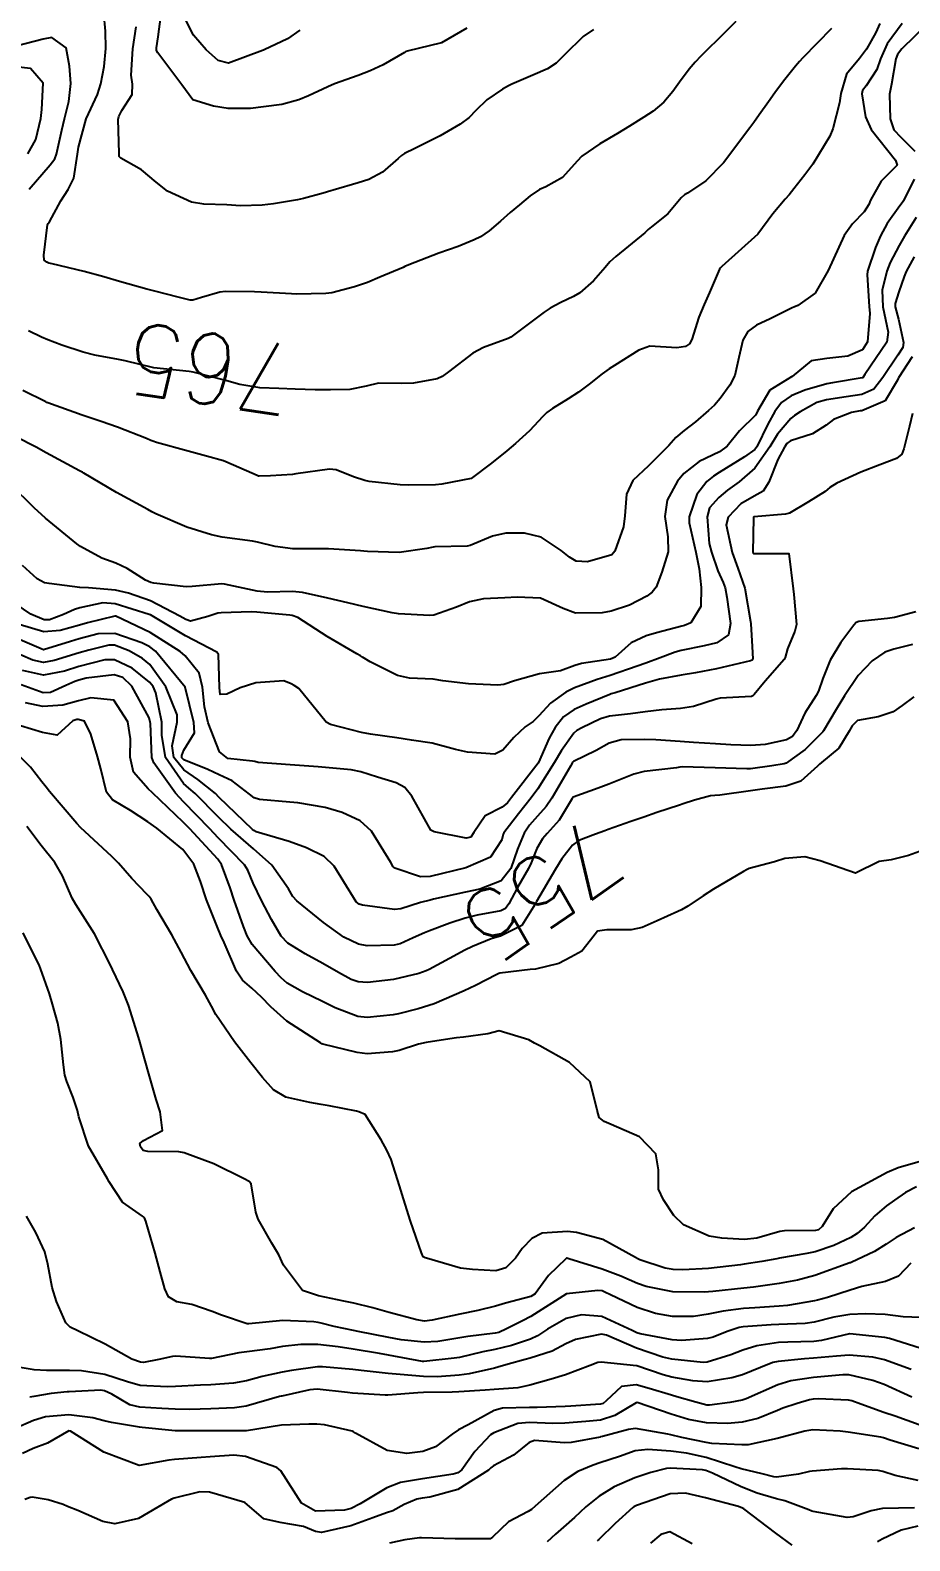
# Model space of a CAD drawing. Header units: metres. Extents: x 318500 to 325275, y 7408834 to 7428799.
# Drawn here: x 323766.3 to 323816, y 7421304.6 to 7421389.9 of the extents above; entities that cross this region are included whole.
import ezdxf
from ezdxf.enums import TextEntityAlignment as Align

# ---------------------------------------------------------------- set-up
doc = ezdxf.new("R2010")
doc.units = ezdxf.units.M
doc.header["$MEASUREMENT"] = 0
for name, color, linetype in [('Cotas', 45, 'Continuous'), ('Curvas de Nivel 1m', 11, 'Continuous'), ('Curvas de Nivel 5m', 15, 'Continuous'), ('Vias Primárias', 230, 'Continuous')]:
    doc.layers.add(name, color=color, linetype=linetype)
doc.styles.add('Style-STANDARD', font='STANDARD.shx')

msp = doc.modelspace()

# ---------------------------------------------------------------- linework, layer by layer
at = {"layer": 'Curvas de Nivel 1m', "flags": 128}
for points, elevation in [([(323815.552, 7421390.279), (323814.706, 7421389.12), (323814.34, 7421388.282), (323814.13, 7421387.685), (323813.517, 7421386.76), (323813.312, 7421386.494), (323813.27, 7421386.294), (323813.491, 7421384.996), (323813.814, 7421384.287), (323815.186, 7421382.55), (323815.265, 7421382.272), (323814.362, 7421381.365), (323813.773, 7421380.287), (323813.669, 7421380.045), (323813.42, 7421379.641), (323812.757, 7421378.952), (323812.29, 7421378.307), (323811.38, 7421376.32), (323810.637, 7421375.051), (323809.67, 7421374.337), (323809.432, 7421374.256), (323809.348, 7421374.217), (323808.102, 7421373.595), (323807.333, 7421373.231), (323806.835, 7421372.87), (323806.566, 7421372.381), (323806.343, 7421371.417), (323806.113, 7421370.388), (323805.831, 7421369.853), (323805.28, 7421369.091), (323804.96, 7421368.718), (323804.623, 7421368.406), (323803.894, 7421367.781), (323803.253, 7421367.286), (323802.779, 7421366.895), (323802.376, 7421366.433), (323801.228, 7421365.285), (323800.356, 7421364.463), (323799.984, 7421363.693), (323799.895, 7421362.469), (323799.813, 7421361.838), (323799.338, 7421360.477), (323799.158, 7421360.269), (323797.78, 7421359.868), (323797.154, 7421359.911), (323796.776, 7421360.126), (323796.296, 7421360.513), (323795.171, 7421361.257), (323794.231, 7421361.487), (323793.174, 7421361.478), (323792.43, 7421361.309), (323791.163, 7421360.786), (323790.993, 7421360.752), (323789.161, 7421360.709), (323789.071, 7421360.702), (323788.714, 7421360.617), (323787.158, 7421360.399), (323785.363, 7421360.453), (323785.158, 7421360.471), (323784.979, 7421360.484), (323783.159, 7421360.599), (323783.066, 7421360.598), (323781.159, 7421360.601), (323780.163, 7421360.73), (323779.164, 7421360.981), (323778.876, 7421361.033), (323777.167, 7421361.261), (323776.561, 7421361.387), (323775.175, 7421361.826), (323773.419, 7421362.585), (323773.188, 7421362.699), (323772.958, 7421362.823), (323771.204, 7421363.787), (323769.354, 7421364.878), (323769.266, 7421364.924), (323769.221, 7421364.946), (323769.1, 7421365.003), (323767.231, 7421366.031), (323766.665, 7421366.339), (323765.513, 7421366.926)], 763), ([(323814.288, 7421390.283), (323814.067, 7421389.773), (323813.545, 7421388.819), (323813.145, 7421388.296), (323812.421, 7421387.412), (323812.09, 7421386.311), (323812.024, 7421385.79), (323811.644, 7421384.318), (323811.476, 7421383.901), (323810.503, 7421382.334), (323810.057, 7421381.735), (323809.439, 7421380.933), (323809.176, 7421380.602), (323808.952, 7421380.347), (323808.261, 7421379.514), (323807.4, 7421378.37), (323805.382, 7421376.552), (323805.305, 7421376.477), (323805.247, 7421376.401), (323804.68, 7421375.087), (323804.379, 7421374.41), (323804.068, 7421373.683), (323803.672, 7421372.416), (323803.551, 7421372.184), (323803.316, 7421372.022), (323802.836, 7421371.948), (323801.316, 7421372.041), (323800.686, 7421371.831), (323799.305, 7421370.949), (323799.018, 7421370.768), (323798.62, 7421370.487), (323797.883, 7421369.903), (323797.284, 7421369.457), (323796.706, 7421369.081), (323795.808, 7421368.522), (323795.495, 7421368.299), (323795.263, 7421368.073), (323794.52, 7421367.272), (323793.732, 7421366.553), (323793.236, 7421366.137), (323792.362, 7421365.435), (323791.22, 7421364.58), (323789.563, 7421364.257), (323789.214, 7421364.216), (323787.658, 7421364.189), (323787.214, 7421364.216), (323785.467, 7421364.407), (323785.217, 7421364.454), (323784.586, 7421364.67), (323783.6, 7421365.06), (323783.224, 7421365.109), (323781.33, 7421364.828), (323781.221, 7421364.81), (323781.14, 7421364.801), (323779.887, 7421364.733), (323779.252, 7421364.707), (323779.22, 7421364.71), (323779.137, 7421364.741), (323777.8, 7421365.336), (323777.228, 7421365.563), (323776.286, 7421365.84), (323775.233, 7421366.119), (323773.448, 7421366.608), (323773.239, 7421366.68), (323773.138, 7421366.72), (323772.888, 7421366.825), (323771.249, 7421367.465), (323770.332, 7421367.786), (323769.259, 7421368.145), (323767.318, 7421368.851), (323767.27, 7421368.871), (323767.208, 7421368.901), (323765.898, 7421369.539)], 764), ([(323806.156, 7421390.391), (323805.554, 7421389.791), (323804.179, 7421388.42), (323803.866, 7421388.094), (323803.529, 7421387.699), (323802.98, 7421386.967), (323802.602, 7421386.434), (323802.108, 7421385.834), (323801.493, 7421385.314), (323800.97, 7421384.976), (323800.167, 7421384.47), (323799.476, 7421384.054), (323798.485, 7421383.474), (323797.463, 7421382.773), (323797.205, 7421382.504), (323796.382, 7421381.58), (323795.438, 7421381.05), (323795.078, 7421380.893), (323794.548, 7421380.543), (323793.945, 7421380.03), (323793.415, 7421379.592), (323792.868, 7421379.105), (323792.239, 7421378.572), (323791.743, 7421378.23), (323791.395, 7421378.049), (323790.484, 7421377.686), (323789.387, 7421377.31), (323787.701, 7421376.635), (323787.477, 7421376.54), (323787.378, 7421376.494), (323786.072, 7421375.95), (323785.365, 7421375.653), (323784.636, 7421375.396), (323783.356, 7421375.066), (323783.023, 7421375.027), (323781.354, 7421374.993), (323781.08, 7421374.997), (323779.355, 7421375.093), (323778.99, 7421375.111), (323777.356, 7421375.141), (323777.026, 7421375.104), (323775.997, 7421374.79), (323775.508, 7421374.638), (323775.348, 7421374.643), (323774.685, 7421374.807), (323773.355, 7421375.155), (323772.913, 7421375.27), (323771.363, 7421375.706), (323770.473, 7421375.97), (323769.364, 7421376.266), (323767.568, 7421376.698), (323767.368, 7421376.745), (323767.253, 7421376.785), (323767.103, 7421376.904), (323767.098, 7421377.181), (323767.297, 7421378.902), (323767.333, 7421378.969), (323767.403, 7421379.069), (323768.052, 7421380.262), (323768.46, 7421380.89), (323768.786, 7421381.537), (323768.999, 7421382.885), (323769.057, 7421383.283), (323769.48, 7421384.88), (323770.113, 7421386.259), (323770.307, 7421386.868), (323770.508, 7421387.853), (323770.591, 7421388.864), (323770.576, 7421389.833), (323770.483, 7421390.866)], 766), ([(323790.977, 7421390.011), (323789.546, 7421389.174), (323787.613, 7421388.711), (323787.541, 7421388.693), (323787.507, 7421388.674), (323787.451, 7421388.641), (323786.251, 7421387.931), (323785.524, 7421387.592), (323784.847, 7421387.343), (323783.513, 7421386.864), (323783.13, 7421386.696), (323782.031, 7421386.183), (323781.499, 7421385.967), (323780.532, 7421385.692), (323779.492, 7421385.57), (323778.767, 7421385.474), (323777.491, 7421385.472), (323776.664, 7421385.611), (323775.497, 7421385.965), (323774.881, 7421386.806), (323773.528, 7421388.622), (323773.455, 7421388.746), (323773.45, 7421388.821), (323773.459, 7421388.893), (323773.54, 7421389.516), (323773.698, 7421390.678)], 768), ([(323781.548, 7421389.904), (323780.851, 7421389.416), (323779.531, 7421388.782), (323779.501, 7421388.77), (323779.44, 7421388.741), (323777.523, 7421388.03), (323776.933, 7421388.188), (323776.256, 7421388.789), (323775.542, 7421389.613), (323774.932, 7421390.806)], 769), ([(323816.978, 7421390.249), (323815.546, 7421388.85), (323815.285, 7421388.53), (323815.194, 7421388.273), (323814.947, 7421386.847), (323814.838, 7421386.277), (323814.875, 7421384.89), (323815.091, 7421384.274), (323815.476, 7421383.854), (323816.277, 7421383.067)], 762), ([(323798.12, 7421389.929), (323797.55, 7421389.549), (323796.503, 7421388.516), (323796.02, 7421388.036), (323795.528, 7421387.72), (323794.709, 7421387.355), (323793.514, 7421386.842), (323793.324, 7421386.75), (323792.987, 7421386.565), (323792.109, 7421385.965), (323791.492, 7421385.366), (323791.099, 7421384.973), (323790.601, 7421384.593), (323789.473, 7421383.921), (323788.04, 7421383.206), (323787.463, 7421382.936), (323787.288, 7421382.815), (323787.105, 7421382.644), (323786.216, 7421381.885), (323785.442, 7421381.469), (323784.838, 7421381.27), (323783.432, 7421380.856), (323783.306, 7421380.818), (323782.868, 7421380.698), (323781.759, 7421380.381), (323781.424, 7421380.305), (323780.061, 7421380.093), (323779.419, 7421380.006), (323778.199, 7421379.978), (323777.419, 7421380.038), (323776.132, 7421380.076), (323775.421, 7421380.181), (323774.084, 7421380.813), (323773.435, 7421381.32), (323772.61, 7421382.001), (323771.448, 7421382.672), (323771.353, 7421382.756), (323771.337, 7421382.852), (323771.345, 7421382.959), (323771.291, 7421384.853), (323771.319, 7421385.016), (323771.488, 7421385.368), (323772.088, 7421386.255), (323772.103, 7421386.841), (323772.03, 7421387.357), (323772.119, 7421388.841), (323772.298, 7421390.09)], 767), ([(323766.185, 7421382.919), (323766.648, 7421383.726), (323766.919, 7421384.908), (323766.983, 7421385.412), (323767.047, 7421386.907), (323766.337, 7421387.736), (323765.519, 7421387.831)], 764), ([(323816.233, 7421381.473), (323815.633, 7421380.267), (323815.551, 7421380.145), (323815.426, 7421379.977), (323814.71, 7421378.978), (323814.331, 7421378.281), (323814.052, 7421377.625), (323813.604, 7421376.288), (323813.581, 7421376.082), (323813.696, 7421374.285), (323813.73, 7421373.898), (323813.605, 7421372.286), (323813.315, 7421371.837), (323812.486, 7421371.477), (323811.31, 7421371.356), (323810.412, 7421371.226), (323809.342, 7421370.34), (323809.315, 7421370.325), (323808.089, 7421369.557), (323807.396, 7421368.368), (323807.358, 7421368.279), (323807.267, 7421368.151), (323806.378, 7421367.259), (323805.677, 7421366.393), (323805.237, 7421366.085), (323804.099, 7421365.543), (323803.224, 7421364.857), (323802.867, 7421364.425), (323802.287, 7421363.351), (323802.162, 7421362.435), (323802.331, 7421361.274), (323802.337, 7421360.432), (323801.993, 7421359.282), (323801.663, 7421358.442), (323801.436, 7421358.145), (323801.132, 7421357.921), (323800.166, 7421357.423), (323799.119, 7421357.088), (323798.614, 7421356.988), (323797.117, 7421356.969), (323796.407, 7421357.225), (323795.129, 7421357.818), (323793.81, 7421357.869), (323793.129, 7421357.838), (323791.914, 7421357.786), (323791.126, 7421357.614), (323790.399, 7421357.313), (323789.114, 7421356.857), (323788.895, 7421356.831), (323787.114, 7421356.935), (323786.768, 7421356.99), (323785.12, 7421357.352), (323784.254, 7421357.542), (323783.127, 7421357.82), (323781.705, 7421358.138), (323781.132, 7421358.196), (323779.712, 7421358.153), (323779.132, 7421358.202), (323777.301, 7421358.604), (323777.138, 7421358.622), (323775.462, 7421358.468), (323775.135, 7421358.454), (323773.303, 7421358.653), (323773.138, 7421358.697), (323772.833, 7421358.825), (323771.805, 7421359.499), (323771.149, 7421359.788), (323770.369, 7421360.079), (323769.159, 7421360.741), (323768.962, 7421360.882), (323767.181, 7421362.329), (323766.541, 7421362.91), (323765.209, 7421364.227)], 762), ([(323816.349, 7421379.323), (323815.687, 7421378.266), (323815.395, 7421377.726), (323814.888, 7421376.772), (323814.686, 7421376.277), (323814.433, 7421375.205), (323814.472, 7421374.273), (323814.764, 7421372.833), (323814.689, 7421372.269), (323813.456, 7421370.442), (323813.345, 7421370.289), (323813.326, 7421370.264), (323813.299, 7421370.254), (323811.626, 7421369.984), (323811.294, 7421369.92), (323810.058, 7421369.563), (323809.284, 7421369.24), (323808.752, 7421368.874), (323808.372, 7421368.353), (323807.972, 7421367.646), (323807.344, 7421366.368), (323807.239, 7421366.221), (323806.646, 7421365.791), (323805.225, 7421364.909), (323804.912, 7421364.714), (323804.527, 7421364.407), (323803.96, 7421363.661), (323803.538, 7421362.417), (323803.538, 7421362.064), (323803.908, 7421360.413), (323804.097, 7421359.464), (323804.207, 7421358.409), (323804.191, 7421357.343), (323803.616, 7421356.415), (323803.263, 7421356.263), (323803.107, 7421356.227), (323801.689, 7421355.853), (323801.098, 7421355.678), (323800.264, 7421355.291), (323799.354, 7421354.476), (323799.079, 7421354.361), (323797.449, 7421354.124), (323797.075, 7421354.011), (323796.265, 7421353.705), (323795.07, 7421353.542), (323793.664, 7421353.15), (323793.064, 7421352.934), (323792.732, 7421352.894), (323791.064, 7421352.974), (323789.618, 7421353.154), (323789.066, 7421353.231), (323787.739, 7421353.302), (323787.068, 7421353.437), (323785.521, 7421354.21), (323785.078, 7421354.483), (323784.967, 7421354.55), (323784.772, 7421354.665), (323783.094, 7421355.649), (323781.433, 7421356.715), (323781.112, 7421356.841), (323780.975, 7421356.859), (323779.114, 7421357.029), (323778.808, 7421357.051), (323777.113, 7421356.995), (323776.919, 7421356.967), (323776.352, 7421356.781), (323775.379, 7421356.522), (323775.107, 7421356.609), (323774.776, 7421356.803), (323773.123, 7421357.665), (323771.867, 7421358.101), (323771.131, 7421358.265), (323769.614, 7421358.391), (323769.133, 7421358.416), (323767.397, 7421358.637), (323767.137, 7421358.678), (323766.72, 7421358.906), (323765.892, 7421359.664)], 761), ([(323816.117, 7421371.447), (323815.343, 7421370.26), (323815.328, 7421370.231), (323815.298, 7421370.125), (323814.594, 7421368.956), (323813.272, 7421368.402), (323813.176, 7421368.387), (323812.69, 7421368.299), (323811.674, 7421367.903), (323811.259, 7421367.592), (323810.491, 7421367.088), (323809.246, 7421366.707), (323809.044, 7421366.542), (323808.92, 7421366.345), (323808.532, 7421365.65), (323808.029, 7421364.358), (323807.717, 7421363.858), (323807.208, 7421363.584), (323806.447, 7421363.136), (323805.733, 7421362.392), (323805.622, 7421361.955), (323805.957, 7421360.388), (323806.284, 7421359.516), (323806.676, 7421358.377), (323806.993, 7421356.491), (323807.004, 7421356.372), (323807.091, 7421355.089), (323807.117, 7421354.369), (323807.079, 7421354.312), (323806.985, 7421354.277), (323805.074, 7421353.827), (323803.888, 7421353.596), (323803.07, 7421353.467), (323801.862, 7421353.232), (323801.066, 7421353.016), (323799.357, 7421352.476), (323799.131, 7421352.407), (323799.058, 7421352.378), (323797.71, 7421351.833), (323797.045, 7421351.53), (323796.442, 7421351.106), (323795.966, 7421350.516), (323795.628, 7421349.914), (323795.015, 7421348.53), (323795, 7421348.502), (323793.499, 7421346.552), (323793.271, 7421346.261), (323792.972, 7421346.018), (323792.013, 7421345.521), (323791.37, 7421344.576), (323791.203, 7421344.321), (323790.945, 7421344.251), (323789.123, 7421344.607), (323788.951, 7421344.706), (323787.864, 7421346.627), (323787.473, 7421347.121), (323786.987, 7421347.384), (323785.933, 7421347.708), (323784.993, 7421348.008), (323784.446, 7421348.12), (323782.996, 7421348.247), (323782.581, 7421348.281), (323780.997, 7421348.403), (323779.201, 7421348.535), (323778.998, 7421348.583), (323778.867, 7421348.61), (323777.473, 7421348.763), (323777.005, 7421349.13), (323776.365, 7421350.78), (323776.159, 7421351.668), (323776.05, 7421352.785), (323775.86, 7421353.581), (323775.078, 7421354.565), (323774.784, 7421354.803), (323773.096, 7421355.867), (323771.164, 7421356.794), (323771.109, 7421356.797), (323769.558, 7421356.418), (323769.101, 7421356.295), (323768.007, 7421355.98), (323767.095, 7421355.91), (323765.692, 7421356.331)], 759), ([(323816.138, 7421368.251), (323815.973, 7421367.539), (323815.652, 7421366.256), (323815.544, 7421365.95), (323815.234, 7421365.701), (323814.3, 7421365.343), (323813.226, 7421364.927), (323811.864, 7421364.31), (323811.476, 7421364.057), (323811.213, 7421363.839), (323810.271, 7421363.262), (323809.194, 7421362.62), (323808.975, 7421362.561), (323807.19, 7421362.4), (323807.168, 7421362.393), (323807.157, 7421362.371), (323807.13, 7421360.401), (323807.135, 7421360.37), (323807.142, 7421360.353), (323807.16, 7421360.333), (323809.16, 7421360.34), (323809.407, 7421358.337), (323809.443, 7421358.029), (323809.59, 7421356.335), (323809.489, 7421355.951), (323809.089, 7421354.957), (323808.957, 7421354.467), (323808.885, 7421354.343), (323807.826, 7421353.117), (323807.197, 7421352.368), (323807.131, 7421352.296), (323807.058, 7421352.26), (323805.287, 7421352.166), (323805.056, 7421352.113), (323803.771, 7421351.691), (323803.047, 7421351.581), (323801.983, 7421351.499), (323801.044, 7421351.401), (323800.222, 7421351.283), (323799.04, 7421351.14), (323798.523, 7421351), (323797.475, 7421350.496), (323797.19, 7421350.336), (323797.025, 7421350.187), (323796.315, 7421349.206), (323795.909, 7421348.516), (323794.985, 7421347.051), (323794.608, 7421346.536), (323793.888, 7421345.624), (323793.061, 7421344.558), (323793.025, 7421344.482), (323792.944, 7421344.165), (323792.306, 7421343.19), (323790.92, 7421342.58), (323788.915, 7421342.101), (323788.365, 7421342.069), (323786.919, 7421342.557), (323786.866, 7421342.587), (323786.823, 7421342.641), (323786.69, 7421342.876), (323785.589, 7421344.654), (323784.959, 7421345.246), (323783.928, 7421345.713), (323782.97, 7421345.999), (323781.433, 7421346.253), (323780.974, 7421346.293), (323779.274, 7421346.439), (323778.977, 7421346.534), (323778.705, 7421346.744), (323777.718, 7421347.49), (323776.991, 7421347.84), (323776.348, 7421348.134), (323774.999, 7421348.69), (323774.89, 7421348.801), (323774.875, 7421348.928), (323775.006, 7421349.223), (323775.605, 7421350.207), (323775.569, 7421350.792), (323775.072, 7421352.788), (323773.404, 7421354.817), (323773.084, 7421355.062), (323772.617, 7421355.298), (323771.094, 7421355.815), (323770.165, 7421355.793), (323769.089, 7421355.509), (323768.6, 7421355.372), (323767.08, 7421354.9), (323765.092, 7421355.746)], 758), ([(323816.332, 7421357.037), (323815.117, 7421356.727), (323814.723, 7421356.658), (323813.113, 7421356.5), (323812.964, 7421356.441), (323812.831, 7421356.294), (323812.091, 7421355.309), (323811.492, 7421354.314), (323811.07, 7421353.271), (323810.829, 7421352.555), (323810.698, 7421352.324), (323810.055, 7421351.32), (323809.606, 7421350.334), (323809.364, 7421349.998), (323809.022, 7421349.811), (323807.819, 7421349.557), (323807.017, 7421349.493), (323805.879, 7421349.525), (323805.018, 7421349.584), (323803.768, 7421349.663), (323803.019, 7421349.719), (323801.651, 7421349.81), (323801.021, 7421349.832), (323799.684, 7421349.806), (323799.017, 7421349.618), (323798.283, 7421349.215), (323797.001, 7421348.594), (323796.955, 7421348.547), (323796.927, 7421348.501), (323796.821, 7421348.325), (323795.78, 7421346.518), (323795.455, 7421346.041), (323794.965, 7421345.505), (323794.506, 7421344.988), (323794.21, 7421344.541), (323793.842, 7421343.641), (323793.455, 7421342.552), (323792.913, 7421341.847), (323791.705, 7421341.369), (323790.906, 7421341.217), (323789.101, 7421340.806), (323788.901, 7421340.76), (323788.358, 7421340.618), (323787.257, 7421340.272), (323786.894, 7421340.222), (323785.084, 7421340.472), (323784.898, 7421340.528), (323784.729, 7421340.663), (323784.035, 7421341.797), (323783.487, 7421342.681), (323782.928, 7421343.23), (323781.928, 7421343.712), (323780.94, 7421344.075), (323779.072, 7421344.614), (323778.949, 7421344.682), (323778.877, 7421344.741), (323776.977, 7421346.582), (323776.787, 7421346.773), (323775.779, 7421347.579), (323774.993, 7421348.111), (323774.429, 7421348.806), (323774.338, 7421349.479), (323774.627, 7421350.804), (323774.612, 7421351.228), (323773.975, 7421352.811), (323773.072, 7421354.069), (323772.664, 7421354.414), (323771.914, 7421354.837), (323771.085, 7421355.165), (323770.771, 7421355.168), (323769.624, 7421354.872), (323769.078, 7421354.724), (323767.68, 7421354.288), (323767.073, 7421354.186), (323766.479, 7421354.314), (323765.08, 7421354.915)], 757), ([(323816.149, 7421355.194), (323815.09, 7421354.941), (323814.585, 7421354.77), (323813.856, 7421354.278), (323813.072, 7421353.452), (323812.294, 7421352.301), (323811.834, 7421351.523), (323811.12, 7421350.319), (323811.084, 7421350.264), (323811.028, 7421350.205), (323810.073, 7421349.27), (323809.002, 7421348.492), (323808.891, 7421348.452), (323808.202, 7421348.352), (323806.998, 7421348.182), (323806.79, 7421348.165), (323804.998, 7421348.228), (323803.131, 7421348.286), (323802.999, 7421348.276), (323802.812, 7421348.237), (323800.996, 7421348.022), (323800.408, 7421347.873), (323798.988, 7421347.315), (323798.397, 7421347.075), (323796.981, 7421346.572), (323796.917, 7421346.501), (323796.193, 7421345.28), (323795.518, 7421344.521), (323795.254, 7421344.217), (323794.937, 7421343.667), (323794.604, 7421342.856), (323794.452, 7421342.537), (323793.83, 7421341.467), (323793.352, 7421340.553), (323793.167, 7421340.285), (323792.894, 7421340.155), (323791.555, 7421339.909), (323790.888, 7421339.747), (323790.016, 7421339.46), (323788.876, 7421339.019), (323788.585, 7421338.903), (323787.938, 7421338.624), (323787.208, 7421338.291), (323786.864, 7421338.209), (323785.341, 7421338.177), (323784.864, 7421338.264), (323784.038, 7421338.672), (323782.882, 7421339.488), (323781.384, 7421340.713), (323781.151, 7421340.965), (323780.907, 7421341.392), (323779.974, 7421342.729), (323778.934, 7421343.656), (323777.656, 7421344.759), (323776.96, 7421345.45), (323775.645, 7421346.79), (323775.277, 7421347.089), (323774.985, 7421347.338), (323773.967, 7421348.81), (323773.752, 7421350.079), (323773.764, 7421350.813), (323773.411, 7421352.46), (323773.261, 7421352.818), (323773.063, 7421353.076), (323772.086, 7421353.851), (323771.075, 7421354.323), (323770.545, 7421354.328), (323769.071, 7421353.948), (323768.266, 7421353.69), (323767.066, 7421353.466), (323765.879, 7421353.729)], 756), ([(323816.941, 7421343.654), (323815.908, 7421343.278), (323814.932, 7421343.04), (323814.264, 7421342.936), (323812.92, 7421342.29), (323810.93, 7421342.986), (323810.063, 7421343.199), (323808.931, 7421343.103), (323808.355, 7421342.922), (323806.923, 7421342.543), (323806.8, 7421342.494), (323806.593, 7421342.375), (323804.91, 7421341.375), (323804.318, 7421340.994), (323803.45, 7421340.415), (323803.104, 7421340.211), (323802.895, 7421340.114), (323801.73, 7421339.595), (323800.882, 7421339.219), (323800.261, 7421339.077), (323798.879, 7421339.088), (323798.363, 7421339), (323797.96, 7421338.489), (323797.473, 7421337.881), (323796.855, 7421337.528), (323796.175, 7421337.185), (323794.845, 7421336.865), (323794.548, 7421336.831), (323792.841, 7421336.636), (323792.781, 7421336.62), (323792.666, 7421336.562), (323791.466, 7421335.941), (323790.831, 7421335.638), (323789.124, 7421334.906), (323788.822, 7421334.797), (323788.232, 7421334.619), (323787.109, 7421334.342), (323786.815, 7421334.286), (323785.341, 7421334.125), (323784.813, 7421334.176), (323783.542, 7421334.679), (323783.058, 7421334.922), (323782.824, 7421335.041), (323781.7, 7421335.573), (323780.834, 7421336.069), (323780.484, 7421336.371), (323780.153, 7421336.727), (323778.863, 7421338.258), (323778.568, 7421338.745), (323778.362, 7421339.264), (323777.842, 7421340.756), (323777.607, 7421341.459), (323777.127, 7421342.767), (323776.924, 7421343.068), (323775.329, 7421344.794), (323774.956, 7421345.17), (323773.237, 7421346.817), (323772.982, 7421347.05), (323772.151, 7421347.992), (323771.968, 7421348.835), (323771.98, 7421349.871), (323771.833, 7421350.838), (323771.048, 7421352.059), (323769.742, 7421352.177), (323769.047, 7421352.011), (323768.158, 7421351.774), (323767.042, 7421351.702), (323766.05, 7421351.91)], 754), ([(323816.708, 7421326.028), (323815.323, 7421325.634), (323814.701, 7421325.375), (323812.69, 7421324.29), (323811.666, 7421323.314), (323811.041, 7421322.314), (323810.832, 7421322.143), (323810.657, 7421322.099), (323808.918, 7421322.076), (323808.655, 7421322.037), (323807.353, 7421321.656), (323806.648, 7421321.588), (323805.373, 7421321.665), (323804.651, 7421321.774), (323803.215, 7421322.414), (323802.668, 7421322.951), (323802.08, 7421323.828), (323801.792, 7421324.433), (323801.794, 7421325.531), (323801.643, 7421326.436), (323800.724, 7421327.385), (323799.12, 7421328.089), (323798.737, 7421328.251), (323798.452, 7421328.483), (323798.327, 7421328.901), (323797.943, 7421330.488), (323796.776, 7421331.593), (323795.105, 7421332.525), (323794.792, 7421332.686), (323794.469, 7421332.86), (323792.802, 7421333.369), (323792.154, 7421333.212), (323790.797, 7421333.023), (323790.396, 7421332.986), (323788.792, 7421332.743), (323788.678, 7421332.725), (323788.252, 7421332.618), (323787.153, 7421332.266), (323786.783, 7421332.198), (323785.356, 7421332.08), (323784.782, 7421332.144), (323782.849, 7421332.629), (323782.789, 7421332.645), (323782.706, 7421332.691), (323780.808, 7421333.922), (323779.905, 7421334.724), (323779.374, 7421335.283), (323778.83, 7421335.776), (323778.318, 7421336.231), (323777.978, 7421336.753), (323777.267, 7421338.361), (323777.081, 7421338.767), (323776.877, 7421339.263), (323776.277, 7421340.776), (323775.941, 7421341.81), (323775.57, 7421342.79), (323774.932, 7421343.615), (323773.463, 7421344.815), (323772.956, 7421345.189), (323771.977, 7421345.823), (323770.974, 7421346.418), (323770.628, 7421346.854), (323770.317, 7421348.18), (323770.115, 7421348.863), (323769.75, 7421350.138), (323769.393, 7421350.875), (323769.031, 7421350.955), (323768.959, 7421350.953), (323768.726, 7421350.883), (323767.839, 7421350.07), (323767.02, 7421350.22), (323765.157, 7421350.799)], 753), ([(323816.365, 7421324.571), (323815.752, 7421324.249), (323815.129, 7421323.81), (323814.678, 7421323.487), (323814.018, 7421322.922), (323813.434, 7421322.278), (323813.015, 7421321.924), (323812.651, 7421321.709), (323811.701, 7421321.248), (323810.638, 7421320.885), (323810.168, 7421320.794), (323808.633, 7421320.528), (323808.476, 7421320.499), (323807.641, 7421320.355), (323806.628, 7421320.197), (323806.421, 7421320.166), (323804.626, 7421319.958), (323803.168, 7421319.872), (323802.625, 7421319.892), (323802.177, 7421319.978), (323800.745, 7421320.448), (323800.631, 7421320.494), (323800.505, 7421320.579), (323798.647, 7421321.595), (323797.164, 7421321.984), (323796.653, 7421322.04), (323795.23, 7421321.943), (323794.647, 7421321.645), (323794.098, 7421321.075), (323793.727, 7421320.539), (323793.184, 7421319.982), (323792.619, 7421319.825), (323791.303, 7421319.886), (323790.621, 7421319.963), (323788.707, 7421320.531), (323788.629, 7421320.56), (323788.518, 7421320.611), (323788.409, 7421320.837), (323787.798, 7421322.619), (323787.4, 7421323.895), (323787.183, 7421324.625), (323786.702, 7421326.111), (323786.462, 7421326.634), (323786.142, 7421327.215), (323785.228, 7421328.653), (323784.879, 7421328.797), (323784.742, 7421328.829), (323783.194, 7421329.133), (323782.745, 7421329.215), (323782.112, 7421329.33), (323780.749, 7421329.631), (323780.069, 7421330.036), (323779.437, 7421330.73), (323778.772, 7421331.566), (323777.862, 7421332.754), (323776.813, 7421334.299), (323776.557, 7421334.773), (323776.216, 7421335.386), (323775.401, 7421336.784), (323774.855, 7421337.823), (323774.324, 7421338.798), (323773.473, 7421340.23), (323773.155, 7421340.816), (323773.043, 7421340.96), (323772.903, 7421341.09), (323772.065, 7421341.986), (323771.304, 7421342.844), (323770.925, 7421343.213), (323769.156, 7421344.868), (323768.953, 7421345.08), (323767.409, 7421346.894), (323767.218, 7421347.133), (323766.985, 7421347.443), (323766.348, 7421348.264), (323765.676, 7421348.92)], 752), ([(323816.251, 7421322.244), (323815.212, 7421321.694), (323814.646, 7421321.327), (323813.999, 7421320.91), (323812.671, 7421320.289), (323812.63, 7421320.275), (323812.601, 7421320.262), (323810.622, 7421319.554), (323809.652, 7421319.297), (323808.618, 7421319.112), (323807.154, 7421318.9), (323806.615, 7421318.836), (323804.868, 7421318.651), (323804.612, 7421318.628), (323804.404, 7421318.61), (323802.612, 7421318.629), (323801.1, 7421318.928), (323800.617, 7421319.104), (323799.68, 7421319.519), (323798.624, 7421319.913), (323796.727, 7421320.499), (323796.63, 7421320.527), (323796.605, 7421320.525), (323796.57, 7421320.501), (323795.58, 7421319.551), (323794.838, 7421318.526), (323794.598, 7421318.372), (323793.152, 7421317.987), (323792.593, 7421317.82), (323791.604, 7421317.579), (323790.588, 7421317.379), (323789.01, 7421317.029), (323788.584, 7421316.982), (323788.149, 7421317.049), (323786.588, 7421317.458), (323785.673, 7421317.726), (323784.593, 7421317.988), (323784.035, 7421318.109), (323782.597, 7421318.398), (323781.702, 7421318.699), (323780.621, 7421320.132), (323780.358, 7421320.714), (323779.97, 7421321.39), (323779.186, 7421322.732), (323779.056, 7421323.126), (323778.795, 7421324.738), (323778.682, 7421324.87), (323778.408, 7421325.02), (323776.696, 7421325.868), (323775.012, 7421326.48), (323774.706, 7421326.533), (323772.969, 7421326.553), (323772.707, 7421326.616), (323772.546, 7421326.822), (323772.517, 7421327.019), (323772.715, 7421327.184), (323773.785, 7421327.743), (323773.664, 7421328.806), (323773.435, 7421329.498), (323773.062, 7421330.815), (323772.775, 7421331.82), (323772.486, 7421332.825), (323772.361, 7421333.262), (323771.866, 7421334.834), (323771.569, 7421335.58), (323770.972, 7421336.848), (323770.844, 7421337.128), (323769.954, 7421338.859), (323768.895, 7421340.509), (323768.687, 7421340.873), (323768.152, 7421342.121), (323767.704, 7421342.888), (323766.934, 7421343.845), (323766.136, 7421344.912)], 751), ([(323816.594, 7421317.177), (323815.616, 7421317.229), (323814.596, 7421317.344), (323813.479, 7421317.395), (323812.596, 7421317.357), (323811.694, 7421317.203), (323810.589, 7421316.911), (323810.078, 7421316.835), (323808.587, 7421316.79), (323808.163, 7421316.77), (323806.584, 7421316.649), (323806.348, 7421316.609), (323805.682, 7421316.383), (323804.891, 7421316.08), (323804.574, 7421316.001), (323803.098, 7421315.889), (323802.573, 7421315.93), (323800.762, 7421316.262), (323800.578, 7421316.322), (323800.313, 7421316.453), (323798.591, 7421317.234), (323797.446, 7421317.34), (323796.586, 7421317.118), (323795.533, 7421316.516), (323794.958, 7421316.141), (323794.572, 7421315.967), (323793.502, 7421315.604), (323792.562, 7421315.367), (323791.882, 7421315.239), (323790.555, 7421314.932), (323790.261, 7421314.877), (323788.551, 7421314.695), (323788.467, 7421314.695), (323786.556, 7421315.051), (323786.053, 7421315.143), (323784.561, 7421315.393), (323783.712, 7421315.523), (323782.564, 7421315.651), (323781.605, 7421315.659), (323780.562, 7421315.536), (323779.87, 7421315.411), (323778.558, 7421315.244), (323778.109, 7421315.194), (323776.552, 7421314.876), (323776.455, 7421314.868), (323774.553, 7421314.991), (323774.36, 7421314.985), (323773.58, 7421314.805), (323772.715, 7421314.649), (323772.548, 7421314.663), (323772.064, 7421314.827), (323770.562, 7421315.678), (323769.016, 7421316.423), (323768.576, 7421316.629), (323768.328, 7421316.874), (323767.804, 7421318.094), (323767.563, 7421318.886), (323767.321, 7421320.188), (323767.144, 7421320.892), (323766.646, 7421321.977), (323766.104, 7421322.908)], 749), ([(323816.568, 7421315.442), (323814.839, 7421315.995), (323814.577, 7421316.052), (323812.604, 7421316.266), (323812.58, 7421316.26), (323811.005, 7421315.882), (323810.573, 7421315.829), (323809.11, 7421315.796), (323808.571, 7421315.765), (323807.346, 7421315.581), (323806.564, 7421315.331), (323805.876, 7421315.065), (323804.554, 7421314.661), (323804.314, 7421314.642), (323802.556, 7421314.828), (323802.045, 7421314.94), (323800.565, 7421315.452), (323798.864, 7421316.178), (323798.576, 7421316.235), (323797.12, 7421315.943), (323796.568, 7421315.688), (323795.801, 7421315.272), (323794.555, 7421314.885), (323794.274, 7421314.813), (323793.314, 7421314.542), (323792.728, 7421314.369), (323792.547, 7421314.319), (323791.116, 7421313.997), (323790.54, 7421313.92), (323789.305, 7421313.832), (323788.538, 7421313.841), (323787.208, 7421313.956), (323786.541, 7421314.011), (323785.007, 7421314.189), (323784.544, 7421314.243), (323782.826, 7421314.405), (323782.546, 7421314.402), (323781.067, 7421314.18), (323780.541, 7421314.088), (323779.414, 7421313.85), (323778.533, 7421313.614), (323777.809, 7421313.473), (323776.529, 7421313.384), (323775.939, 7421313.366), (323774.528, 7421313.293), (323774.053, 7421313.271), (323772.528, 7421313.351), (323771.821, 7421313.541), (323770.537, 7421313.972), (323769.226, 7421314.176), (323768.54, 7421314.193), (323767.242, 7421314.187), (323766.54, 7421314.233), (323764.971, 7421314.496)], 748), ([(323816.061, 7421314.245), (323814.558, 7421314.791), (323813.891, 7421314.939), (323812.561, 7421315.052), (323811.855, 7421315.006), (323810.558, 7421314.877), (323810.041, 7421314.842), (323808.555, 7421314.702), (323808.258, 7421314.641), (323807.551, 7421314.355), (323806.546, 7421313.948), (323805.935, 7421313.767), (323804.542, 7421313.555), (323803.739, 7421313.605), (323802.544, 7421313.815), (323802.054, 7421313.937), (323800.58, 7421314.45), (323800.55, 7421314.461), (323798.553, 7421314.663), (323798.379, 7421314.646), (323797.943, 7421314.479), (323796.544, 7421313.937), (323795.736, 7421313.706), (323794.538, 7421313.359), (323793.858, 7421313.216), (323792.528, 7421313.11), (323792.011, 7421313.075), (323790.526, 7421312.987), (323790.139, 7421312.973), (323788.525, 7421312.939), (323788.209, 7421312.929), (323786.522, 7421312.793), (323786.365, 7421312.79), (323784.524, 7421312.917), (323784.246, 7421312.943), (323782.527, 7421313.129), (323782.118, 7421313.102), (323780.521, 7421312.748), (323780.489, 7421312.742), (323780.402, 7421312.712), (323778.514, 7421312.182), (323777.853, 7421312.089), (323776.513, 7421312.033), (323775.308, 7421311.986), (323774.512, 7421311.996), (323773.749, 7421312.038), (323772.513, 7421312.111), (323771.939, 7421312.254), (323770.932, 7421312.844), (323770.523, 7421313.038), (323770.302, 7421313.074), (323768.522, 7421312.992), (323768.407, 7421312.986), (323767.512, 7421312.885), (323766.518, 7421312.726), (323766.296, 7421312.682)], 747), ([(323816.097, 7421312.682), (323814.541, 7421313.395), (323813.898, 7421313.624), (323812.546, 7421313.94), (323812.204, 7421313.953), (323810.545, 7421313.789), (323809.279, 7421313.597), (323808.54, 7421313.374), (323806.748, 7421312.582), (323806.531, 7421312.507), (323805.833, 7421312.377), (323804.686, 7421312.23), (323804.528, 7421312.238), (323803.915, 7421312.399), (323802.826, 7421312.71), (323802.534, 7421312.792), (323801.278, 7421313.179), (323800.539, 7421313.378), (323799.704, 7421313.292), (323798.851, 7421312.467), (323798.674, 7421312.322), (323798.527, 7421312.28), (323796.839, 7421312.182), (323796.525, 7421312.163), (323794.953, 7421312.094), (323794.523, 7421312.095), (323792.993, 7421312.068), (323792.514, 7421311.925), (323791.049, 7421311.115), (323790.503, 7421310.837), (323790.148, 7421310.585), (323789.213, 7421309.876), (323788.485, 7421309.609), (323787.593, 7421309.51), (323786.485, 7421309.662), (323784.684, 7421310.657), (323784.572, 7421310.731), (323784.501, 7421310.762), (323782.935, 7421311.115), (323782.505, 7421311.152), (323782.051, 7421311.149), (323780.504, 7421311.103), (323778.541, 7421310.78), (323778.5, 7421310.773), (323776.512, 7421310.782), (323775.5, 7421310.78), (323774.517, 7421310.773), (323774.5, 7421310.777), (323774.327, 7421310.793), (323772.652, 7421310.968), (323772.502, 7421310.982), (323770.914, 7421311.254), (323770.505, 7421311.35), (323769.855, 7421311.508), (323768.508, 7421311.687), (323767.182, 7421311.565), (323766.505, 7421311.37), (323765.48, 7421310.915)], 746), ([(323816.493, 7421309.757), (323814.875, 7421310.256), (323814.502, 7421310.381), (323814.35, 7421310.415), (323812.506, 7421310.705), (323812.048, 7421310.756), (323810.508, 7421310.83), (323810.067, 7421310.764), (323808.5, 7421310.34), (323806.861, 7421309.998), (323806.494, 7421309.985), (323804.808, 7421310.074), (323804.496, 7421310.122), (323803.118, 7421310.411), (323802.502, 7421310.551), (323802.327, 7421310.598), (323800.507, 7421310.921), (323800.098, 7421310.862), (323798.639, 7421310.469), (323798.531, 7421310.438), (323798.499, 7421310.43), (323796.864, 7421310.125), (323796.494, 7421310.097), (323794.795, 7421310.226), (323794.494, 7421310.118), (323793.616, 7421309.405), (323792.474, 7421308.799), (323792.336, 7421308.688), (323792.198, 7421308.554), (323790.459, 7421307.47), (323788.892, 7421307.041), (323788.454, 7421306.986), (323788.145, 7421306.921), (323787.443, 7421306.62), (323786.798, 7421306.265), (323786.435, 7421306.144), (323785.667, 7421305.876), (323784.428, 7421305.411), (323782.771, 7421305.032), (323782.424, 7421305.088), (323781.749, 7421305.375), (323780.429, 7421305.601), (323779.51, 7421305.803), (323778.44, 7421306.74), (323776.448, 7421307.326), (323775.893, 7421307.33), (323774.443, 7421306.976), (323774.307, 7421306.927), (323774.078, 7421306.795), (323772.43, 7421305.827), (323771.106, 7421305.519), (323770.428, 7421305.669), (323769.015, 7421306.283), (323768.436, 7421306.515), (323768.178, 7421306.614), (323767.344, 7421306.886), (323766.442, 7421307.041), (323766.327, 7421307.017), (323766.018, 7421306.906)], 744), ([(323816.467, 7421307.974), (323815.158, 7421308.253), (323814.473, 7421308.482), (323814.2, 7421308.539), (323812.475, 7421308.628), (323812.136, 7421308.634), (323810.473, 7421308.51), (323810.319, 7421308.475), (323809.702, 7421308.328), (323808.468, 7421308.162), (323808.305, 7421308.179), (323807.648, 7421308.352), (323806.474, 7421308.634), (323806.105, 7421308.744), (323804.483, 7421309.277), (323803.375, 7421309.519), (323802.488, 7421309.625), (323801.194, 7421309.735), (323800.488, 7421309.648), (323799.602, 7421309.34), (323798.478, 7421308.973), (323798.101, 7421308.85), (323797.234, 7421308.489), (323796.465, 7421307.969), (323794.836, 7421306.524), (323794.631, 7421306.344), (323794.445, 7421306.225), (323793.337, 7421305.641), (323792.423, 7421304.769), (323792.285, 7421304.689), (323790.422, 7421304.684), (323790.316, 7421304.687), (323788.422, 7421304.739), (323788.304, 7421304.729), (323787.47, 7421304.62), (323786.616, 7421304.429)], 743), ([(323816.257, 7421306.437), (323814.451, 7421306.403), (323813.805, 7421306.27), (323812.798, 7421305.931), (323812.444, 7421305.888), (323810.54, 7421306.218), (323810.449, 7421306.242), (323810.293, 7421306.312), (323808.939, 7421306.82), (323808.456, 7421306.945), (323807.371, 7421307.268), (323806.463, 7421307.621), (323804.85, 7421308.386), (323804.472, 7421308.541), (323804.285, 7421308.58), (323802.474, 7421308.665), (323802.242, 7421308.655), (323801.369, 7421308.437), (323800.467, 7421308.129), (323799.303, 7421307.62), (323798.456, 7421307.095), (323797.7, 7421306.481), (323797.049, 7421305.882), (323796.432, 7421305.331), (323795.989, 7421304.944), (323795.512, 7421304.514)], 742), ([(323809.354, 7421304.326), (323808.43, 7421304.998), (323806.622, 7421306.367), (323806.511, 7421306.429), (323806.451, 7421306.451), (323806.317, 7421306.506), (323804.456, 7421307), (323803.32, 7421307.268), (323802.458, 7421307.22), (323800.563, 7421306.56), (323800.451, 7421306.516), (323800.406, 7421306.495), (323800.343, 7421306.451), (323799.358, 7421305.539), (323798.423, 7421304.652), (323798.329, 7421304.564)], 741), ([(323816.437, 7421305.391), (323815.507, 7421305.176), (323814.426, 7421304.658), (323814.17, 7421304.517)], 741)]:
    msp.add_lwpolyline(points, dxfattribs=dict(at, elevation=elevation))
at = {"layer": 'Curvas de Nivel 5m', "flags": 128}
for points, elevation in [([(323766.26, 7421380.918), (323767.444, 7421382.289), (323767.721, 7421382.624), (323767.816, 7421382.896), (323768.106, 7421384.258), (323768.254, 7421384.892), (323768.51, 7421385.875), (323768.613, 7421386.889), (323768.541, 7421387.869), (323768.361, 7421388.892), (323767.539, 7421389.485), (323767.054, 7421389.39), (323765.531, 7421388.993)], 765), ([(323811.557, 7421389.992), (323809.956, 7421388.344), (323809.753, 7421388.13), (323809.533, 7421387.868), (323808.853, 7421387.024), (323808.366, 7421386.361), (323808.017, 7421385.85), (323807.491, 7421385.121), (323807.172, 7421384.687), (323806.946, 7421384.378), (323805.46, 7421382.4), (323804.464, 7421381.391), (323803.434, 7421380.694), (323803.258, 7421380.597), (323803.077, 7421380.425), (323802.326, 7421379.526), (323801.405, 7421378.78), (323801.222, 7421378.633), (323801.025, 7421378.456), (323799.386, 7421377.11), (323799.058, 7421376.808), (323798.789, 7421376.486), (323798.128, 7421375.733), (323797.359, 7421375.069), (323797.005, 7421374.856), (323796.287, 7421374.516), (323795.678, 7421374.192), (323795.342, 7421373.978), (323793.466, 7421372.558), (323793.319, 7421372.479), (323791.913, 7421371.975), (323791.311, 7421371.649), (323789.94, 7421370.6), (323789.575, 7421370.326), (323789.294, 7421370.199), (323787.965, 7421369.955), (323787.29, 7421369.944), (323785.991, 7421369.952), (323785.287, 7421369.798), (323784.363, 7421369.595), (323783.283, 7421369.575), (323782.408, 7421369.578), (323781.283, 7421369.613), (323780.362, 7421369.651), (323779.284, 7421369.699), (323778.155, 7421369.889), (323777.29, 7421370.12), (323775.516, 7421370.577), (323775.297, 7421370.611), (323773.3, 7421370.82), (323771.683, 7421371.224), (323771.304, 7421371.299), (323769.977, 7421371.54), (323769.308, 7421371.708), (323768.101, 7421372.104), (323767.315, 7421372.402), (323766.966, 7421372.557), (323766.222, 7421372.916)], 765), ([(323816.234, 7421377.102), (323815.79, 7421376.264), (323815.661, 7421375.98), (323815.363, 7421375.118), (323815.163, 7421374.452), (323815.169, 7421374.263), (323815.34, 7421373.576), (323815.635, 7421372.257), (323815.599, 7421371.975), (323815.313, 7421371.534), (323814.461, 7421370.273), (323813.954, 7421369.616), (323813.285, 7421369.323), (323812.394, 7421369.193), (323811.281, 7421369.022), (323810.739, 7421368.864), (323809.793, 7421368.335), (323809.48, 7421368.125), (323809.264, 7421367.954), (323808.525, 7421367.077), (323808.089, 7421366.357), (323807.228, 7421365.161), (323806.345, 7421364.383), (323805.693, 7421363.912), (323805.207, 7421363.505), (323804.686, 7421362.917), (323804.543, 7421362.406), (323804.666, 7421360.906), (323804.782, 7421360.404), (323805.15, 7421359.365), (323805.448, 7421358.7), (323805.554, 7421358.394), (323805.655, 7421357.869), (323805.862, 7421356.389), (323805.749, 7421355.742), (323805.093, 7421355.295), (323804.382, 7421355.116), (323803.087, 7421354.866), (323802.739, 7421354.772), (323801.899, 7421354.438), (323801.077, 7421354.148), (323800.589, 7421353.971), (323799.07, 7421353.449), (323798.329, 7421353.226), (323797.062, 7421352.749), (323796.573, 7421352.507), (323795.695, 7421351.876), (323795.04, 7421351.166), (323794.714, 7421350.856), (323794.263, 7421350.542), (323793.635, 7421349.937), (323793.01, 7421349.235), (323792.566, 7421349.005), (323791.008, 7421349.109), (323790.33, 7421349.271), (323789.015, 7421349.623), (323787.857, 7421349.788), (323787.019, 7421349.917), (323785.543, 7421350.134), (323785.024, 7421350.229), (323783.285, 7421350.686), (323783.032, 7421350.808), (323781.481, 7421352.714), (323781.234, 7421352.89), (323781.063, 7421352.983), (323780.638, 7421353.15), (323779.063, 7421353.032), (323778.177, 7421352.753), (323777.423, 7421352.396), (323777.054, 7421352.374), (323777.013, 7421352.771), (323776.946, 7421354.639), (323776.852, 7421354.773), (323775.093, 7421355.694), (323773.205, 7421356.819), (323773.111, 7421356.867), (323773.032, 7421356.901), (323771.12, 7421357.5), (323770.43, 7421357.551), (323769.116, 7421357.267), (323768.818, 7421357.179), (323768.21, 7421356.889), (323767.409, 7421356.593), (323767.105, 7421356.585), (323766.355, 7421356.911), (323765.122, 7421357.751)], 760), ([(323816.211, 7421352.248), (323815.552, 7421351.756), (323815.047, 7421351.401), (323814.206, 7421351.109), (323813.039, 7421350.904), (323812.725, 7421350.605), (323812.571, 7421350.297), (323811.977, 7421349.344), (323811.003, 7421348.526), (323810.886, 7421348.437), (323810.767, 7421348.322), (323809.838, 7421347.485), (323808.989, 7421347.198), (323807.649, 7421347.023), (323806.986, 7421346.929), (323805.27, 7421346.683), (323804.983, 7421346.665), (323804.735, 7421346.65), (323803.826, 7421346.412), (323803.199, 7421346.195), (323802.976, 7421346.125), (323801.704, 7421345.704), (323800.965, 7421345.45), (323800.231, 7421345.191), (323798.954, 7421344.741), (323798.76, 7421344.675), (323798.245, 7421344.487), (323797.309, 7421344.132), (323796.94, 7421343.867), (323796.343, 7421343.095), (323795.975, 7421342.514), (323794.901, 7421340.673), (323794.836, 7421340.531), (323794.09, 7421339.334), (323792.872, 7421338.723), (323792.742, 7421338.692), (323792.345, 7421338.565), (323791.299, 7421338.14), (323790.86, 7421337.923), (323789.993, 7421337.452), (323788.843, 7421336.839), (323788.685, 7421336.769), (323788.258, 7421336.619), (323786.836, 7421336.274), (323785.376, 7421336.113), (323784.835, 7421336.139), (323784.444, 7421336.274), (323783.727, 7421336.677), (323782.847, 7421337.172), (323781.844, 7421337.716), (323780.864, 7421338.322), (323780.49, 7421338.724), (323779.951, 7421339.662), (323779.387, 7421340.735), (323778.91, 7421341.71), (323778.615, 7421342.443), (323778.414, 7421342.748), (323776.943, 7421344.286), (323776.46, 7421344.777), (323774.973, 7421346.312), (323774.535, 7421346.804), (323773.298, 7421348.516), (323773.199, 7421348.818), (323773.106, 7421350.742), (323773.098, 7421350.819), (323773.033, 7421351.048), (323772.06, 7421352.835), (323771.557, 7421353.334), (323771.066, 7421353.487), (323769.479, 7421353.288), (323769.063, 7421353.186), (323768.833, 7421353.111), (323768.335, 7421352.887), (323767.468, 7421352.482), (323767.054, 7421352.469), (323765.806, 7421352.919)], 755), ([(323816.037, 7421320.246), (323815.356, 7421319.519), (323814.62, 7421319.225), (323813.275, 7421318.939), (323812.614, 7421318.725), (323811.341, 7421318.309), (323810.77, 7421318.155), (323810.607, 7421318.121), (323809.075, 7421317.864), (323808.602, 7421317.823), (323807.233, 7421317.728), (323806.6, 7421317.682), (323805.449, 7421317.536), (323804.594, 7421317.363), (323803.765, 7421317.236), (323802.592, 7421317.241), (323801.622, 7421317.407), (323800.6, 7421317.753), (323799.081, 7421318.465), (323798.763, 7421318.62), (323798.612, 7421318.681), (323798.369, 7421318.717), (323796.6, 7421318.516), (323794.587, 7421317.242), (323794.121, 7421316.998), (323793.225, 7421316.544), (323792.782, 7421316.343), (323792.576, 7421316.296), (323791.029, 7421316.117), (323790.572, 7421316.041), (323789.342, 7421315.824), (323788.568, 7421315.786), (323787.272, 7421315.921), (323786.571, 7421316.047), (323784.84, 7421316.393), (323784.577, 7421316.443), (323783.483, 7421316.676), (323782.755, 7421316.86), (323782.582, 7421316.902), (323782.334, 7421316.941), (323780.583, 7421317.004), (323778.666, 7421316.824), (323778.581, 7421316.823), (323777.131, 7421317.308), (323776.588, 7421317.527), (323775.448, 7421317.925), (323774.593, 7421318.061), (323774.14, 7421318.341), (323773.918, 7421318.8), (323773.657, 7421319.762), (323773.371, 7421320.809), (323772.849, 7421322.625), (323772.78, 7421322.818), (323772.717, 7421322.875), (323772.661, 7421322.901), (323771.537, 7421323.705), (323770.776, 7421324.849), (323770.682, 7421325.014), (323769.609, 7421326.861), (323769.075, 7421328.526), (323768.996, 7421328.867), (323768.747, 7421329.618), (323768.39, 7421330.51), (323768.283, 7421330.877), (323768.194, 7421331.453), (323768.043, 7421332.881), (323767.876, 7421333.811), (323767.579, 7421334.889), (323767.405, 7421335.47), (323766.909, 7421336.899), (323766.842, 7421337.048), (323765.93, 7421338.914)], 750), ([(323816.513, 7421311.126), (323815.168, 7421311.606), (323814.523, 7421311.82), (323813.224, 7421312.28), (323812.713, 7421312.468), (323812.532, 7421312.507), (323810.807, 7421312.59), (323810.533, 7421312.576), (323810.318, 7421312.537), (323809.619, 7421312.329), (323808.81, 7421312.053), (323808.524, 7421311.933), (323807.398, 7421311.475), (323806.514, 7421311.275), (323805.696, 7421311.195), (323804.513, 7421311.232), (323803.494, 7421311.427), (323802.519, 7421311.714), (323800.602, 7421312.376), (323800.529, 7421312.363), (323799.334, 7421311.646), (323798.514, 7421311.393), (323797.69, 7421311.305), (323796.511, 7421311.208), (323795.827, 7421311.193), (323794.511, 7421311.258), (323793.847, 7421311.197), (323792.501, 7421310.674), (323792.312, 7421310.553), (323791.431, 7421309.621), (323790.685, 7421308.577), (323790.468, 7421308.405), (323790.209, 7421308.325), (323788.465, 7421308.064), (323787.225, 7421307.86), (323786.454, 7421307.571), (323784.953, 7421306.652), (323784.437, 7421306.399), (323784.064, 7421306.294), (323782.436, 7421306.25), (323781.642, 7421306.698), (323780.467, 7421308.521), (323780.257, 7421308.713), (323778.479, 7421309.323), (323777.828, 7421309.402), (323776.478, 7421309.319), (323775.974, 7421309.279), (323774.476, 7421309.159), (323774.144, 7421309.126), (323772.47, 7421308.82), (323770.481, 7421309.575), (323768.602, 7421310.766), (323768.499, 7421310.777), (323767.297, 7421310.079), (323766.483, 7421309.789), (323765.893, 7421309.494)], 745), ([(323803.705, 7421304.401), (323802.43, 7421305.077), (323801.921, 7421304.935), (323801.352, 7421304.436)], 740)]:
    msp.add_lwpolyline(points, dxfattribs=dict(at, elevation=elevation))
at = {"layer": 'Vias Primárias'}
for points in [[(323715.644, 7420145.548, 0), (323709.04, 7420132.939)], [(323831.088, 7420001.787, 0), (323833.844, 7420008.443, 0.220888)]]:
    msp.add_lwpolyline(points, format="xyb", dxfattribs=at)

# ---------------------------------------------------------------- texts
at = {"layer": 'Cotas', "style": 'Style-STANDARD'}
for s, rotation, p in [('765', 171.52653, (323776.473, 7421370.767, 765)), ('755', 214.82408, (323795.226, 7421341.264, 755))]:
    msp.add_text(s, height=4, rotation=rotation, dxfattribs=at).set_placement(p, align=Align.MIDDLE_CENTER)

doc.saveas('drawing.dxf')
